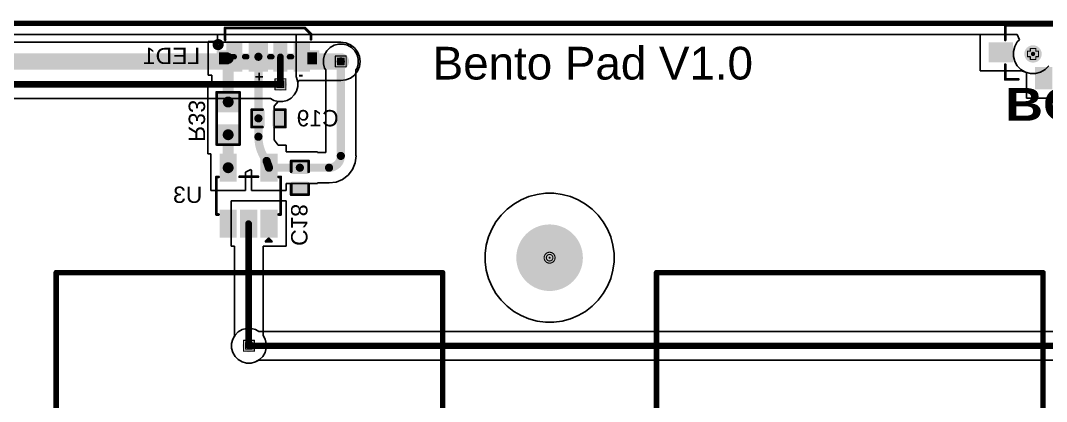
# Model space of a CAD drawing. Header units: inches. Extents: x 0 to 386, y 0 to 148.
# Drawn here: x 60.47 to 108.24, y 63.66 to 81.41 of the extents above; entities that cross this region are included whole.
import ezdxf

# ---------------------------------------------------------------- set-up
doc = ezdxf.new("R2010")
doc.units = ezdxf.units.IN
for name, color, linetype in [('Board outline', 216, 'Continuous'), ('Bottom Layer', 5, 'Continuous'), ('Bottom Overlay', 54, 'Continuous'), ('Bottom Paste', 16, 'Continuous'), ('Bottom Solder', 6, 'Continuous'), ('Drill Drawing', 1, 'Continuous'), ('Multi-Layer', 9, 'Continuous'), ('Pad Holes', 156, 'Continuous'), ('Top Layer', 1, 'Continuous'), ('Top Overlay', 2, 'Continuous'), ('Top Paste', 8, 'Continuous'), ('Top Solder', 216, 'Continuous'), ('Via Holes', 16, 'Continuous')]:
    doc.layers.add(name, color=color, linetype=linetype)
doc.styles.add('Arial', font='', dxfattribs={"height": 0.2})
doc.styles.add('Arial Black_Bold', font='', dxfattribs={"height": 0.2})
doc.styles.add('Arial_Bold', font='', dxfattribs={"height": 0.2})
doc.styles.get('Arial').set_extended_font_data('Arial')
doc.styles.get('Arial Black_Bold').set_extended_font_data('Arial Black', bold=True)
doc.styles.get('Arial_Bold').set_extended_font_data('Arial', bold=True)

# ---------------------------------------------------------------- blocks, each defined once
blk = doc.blocks.new('MK_11C04_G013_33')
at = {"layer": 'Bottom Solder'}
h = blk.add_hatch(color=6, dxfattribs=at)
edge = h.paths.add_edge_path()
edge.add_arc((-1.5, -0.602), 0.102, 0, 360)
h = blk.add_hatch(color=6, dxfattribs=at)
edge = h.paths.add_edge_path()
edge.add_arc((1.5, -0.602), 0.102, 0, 360)
at = {"layer": 'Pad Holes'}
h = blk.add_hatch(color=7, dxfattribs=at)
edge = h.paths.add_edge_path()
edge.add_arc((-1.5, -0.602), 0.405, 0, 360)
h = blk.add_hatch(color=7, dxfattribs=at)
edge = h.paths.add_edge_path()
edge.add_arc((1.5, -0.602), 0.405, 0, 360)
at = {"layer": 'Top Layer'}
for points in [[(-0.7, 0.113), (-1.3, 0.113), (-1.3, 0.943), (-0.7, 0.943)], [(-0.3, 0.943), (0.3, 0.943), (0.3, 0.113), (-0.3, 0.113)], [(0.7, 0.943), (1.3, 0.943), (1.3, 0.113), (0.7, 0.113)], [(-3.46, -0.317), (-2.54, -0.317), (-2.54, -1.037), (-3.46, -1.037)], [(2.54, -0.317), (3.46, -0.317), (3.46, -1.037), (2.54, -1.037)]]:
    blk.add_hatch(color=1, dxfattribs=at).paths.add_polyline_path(points)
at = {"layer": 'Top Paste'}
for points in [[(-0.7, 0.113), (-1.3, 0.113), (-1.3, 0.943), (-0.7, 0.943)], [(-0.3, 0.943), (0.3, 0.943), (0.3, 0.113), (-0.3, 0.113)], [(0.7, 0.943), (1.3, 0.943), (1.3, 0.113), (0.7, 0.113)], [(-3.46, -0.317), (-2.54, -0.317), (-2.54, -1.037), (-3.46, -1.037)], [(2.54, -0.317), (3.46, -0.317), (3.46, -1.037), (2.54, -1.037)]]:
    blk.add_hatch(color=8, dxfattribs=at).paths.add_polyline_path(points)
at = {"layer": 'Top Solder'}
for points in [[(-0.598, 0.011), (-1.402, 0.011), (-1.402, 1.044), (-0.598, 1.044)], [(-0.402, 1.044), (0.402, 1.044), (0.402, 0.011), (-0.402, 0.011)], [(0.598, 1.044), (1.402, 1.044), (1.402, 0.011), (0.598, 0.011)], [(-3.562, -0.216), (-2.438, -0.216), (-2.438, -1.139), (-3.562, -1.139)], [(2.438, -0.216), (3.562, -0.216), (3.562, -1.139), (2.438, -1.139)]]:
    blk.add_hatch(color=216, dxfattribs=at).paths.add_polyline_path(points)
h = blk.add_hatch(color=216, dxfattribs=at)
edge = h.paths.add_edge_path()
edge.add_arc((-1.5, -0.602), 0.102, 0, 360)
h = blk.add_hatch(color=216, dxfattribs=at)
edge = h.paths.add_edge_path()
edge.add_arc((1.5, -0.602), 0.102, 0, 360)
at = {"layer": 'Top Overlay'}
for points, const_width in [([(-1.679, 0.847), (-1.679, 0.593)], 0.254), ([(-1.552, 0.72), (-1.679, 0.847)], 0.254), ([(-2.184, 0.584), (-2.794, 0.584)], 0.127), ([(-2.794, 0.584), (-2.794, -0.102)], 0.127), ([(-1.552, 0.72), (-1.679, 0.593)], 0.254), ([(2.794, 0.584), (2.184, 0.584)], 0.127), ([(2.794, 0.584), (2.794, -0.102)], 0.127), ([(-2.794, -1.253), (-2.794, -1.939)], 0.127), ([(2.794, -1.253), (2.794, -1.939)], 0.127), ([(2.184, -1.939), (-2.794, -1.939)], 0.127), ([(2.794, -1.939), (2.184, -1.939)], 0.127)]:
    blk.add_lwpolyline(points, dxfattribs=dict(at, const_width=const_width))
for points, const_width in [([(-1.743, 0.847, 1), (-1.616, 0.847, 1)], 0.127), ([(-1.743, 0.847, 1), (-1.616, 0.847, 1)], 0.127), ([(-2.826, 0.584, 1), (-2.762, 0.584, 1)], 0.0635), ([(-2.826, 0.584, 1), (-2.762, 0.584, 1)], 0.0635), ([(-2.216, 0.584, 1), (-2.153, 0.584, 1)], 0.0635), ([(-1.743, 0.593, 1), (-1.616, 0.593, 1)], 0.127), ([(-1.743, 0.593, 1), (-1.616, 0.593, 1)], 0.127), ([(-1.616, 0.72, 1), (-1.489, 0.72, 1)], 0.127), ([(-1.616, 0.72, 1), (-1.489, 0.72, 1)], 0.127), ([(2.153, 0.584, 1), (2.216, 0.584, 1)], 0.0635), ([(2.762, 0.584, 1), (2.826, 0.584, 1)], 0.0635), ([(2.762, 0.584, 1), (2.826, 0.584, 1)], 0.0635), ([(-2.826, -0.102, 1), (-2.762, -0.102, 1)], 0.0635), ([(2.762, -0.102, 1), (2.826, -0.102, 1)], 0.0635), ([(-2.826, -1.253, 1), (-2.762, -1.253, 1)], 0.0635), ([(2.762, -1.253, 1), (2.826, -1.253, 1)], 0.0635), ([(-2.826, -1.939, 1), (-2.762, -1.939, 1)], 0.0635), ([(-2.826, -1.939, 1), (-2.762, -1.939, 1)], 0.0635), ([(2.153, -1.939, 1), (2.216, -1.939, 1)], 0.0635), ([(2.153, -1.939, 1), (2.216, -1.939, 1)], 0.0635), ([(2.762, -1.939, 1), (2.826, -1.939, 1)], 0.0635), ([(2.762, -1.939, 1), (2.826, -1.939, 1)], 0.0635)]:
    blk.add_lwpolyline(points, format="xyb", close=True, dxfattribs=dict(at, const_width=const_width))
blk = doc.blocks.new('R___0603_B_35')
at = {"layer": 'Bottom Layer'}
for points in [[(-1.143, -0.4445), (-1.143, 0.4445), (-0.381, 0.4445), (-0.381, -0.4445)], [(0.381, -0.4445), (0.381, 0.4445), (1.143, 0.4445), (1.143, -0.4445)]]:
    blk.add_hatch(color=5, dxfattribs=at).paths.add_polyline_path(points)
at = {"layer": 'Bottom Paste'}
for points in [[(-1.143, -0.4445), (-1.143, 0.4445), (-0.381, 0.4445), (-0.381, -0.4445)], [(0.381, -0.4445), (0.381, 0.4445), (1.143, 0.4445), (1.143, -0.4445)]]:
    blk.add_hatch(color=16, dxfattribs=at).paths.add_polyline_path(points)
at = {"layer": 'Bottom Solder'}
for points in [[(-1.2446, -0.5461), (-1.2446, 0.5461), (-0.2794, 0.5461), (-0.2794, -0.5461)], [(0.2794, -0.5461), (0.2794, 0.5461), (1.2446, 0.5461), (1.2446, -0.5461)]]:
    blk.add_hatch(color=6, dxfattribs=at).paths.add_polyline_path(points)
at = {"layer": 'Bottom Overlay', "const_width": 0.127}
for points in [[(-1.2192, 0.5334), (1.2192, 0.5334)], [(-1.2192, 0.5334), (-1.2192, -0.5334)], [(1.2192, 0.5334), (1.2192, -0.5334)], [(-1.2192, -0.5334), (1.2192, -0.5334)]]:
    blk.add_lwpolyline(points, dxfattribs=at)
at = {"layer": 'Bottom Overlay', "const_width": 0.0635}
for points in [[(-1.25095, 0.5334, 1), (-1.18745, 0.5334, 1)], [(-1.25095, 0.5334, 1), (-1.18745, 0.5334, 1)], [(1.18745, 0.5334, 1), (1.25095, 0.5334, 1)], [(1.18745, 0.5334, 1), (1.25095, 0.5334, 1)], [(-1.25095, -0.5334, 1), (-1.18745, -0.5334, 1)], [(-1.25095, -0.5334, 1), (-1.18745, -0.5334, 1)], [(1.18745, -0.5334, 1), (1.25095, -0.5334, 1)], [(1.18745, -0.5334, 1), (1.25095, -0.5334, 1)]]:
    blk.add_lwpolyline(points, format="xyb", close=True, dxfattribs=at)
blk = doc.blocks.new('SOT_23_5_B_38')
at = {"layer": 'Bottom Layer'}
for points in [[(-1.85, 1.25), (-0.75, 1.25), (-0.75, 0.65), (-1.85, 0.65)], [(0.75, 1.25), (1.85, 1.25), (1.85, 0.65), (0.75, 0.65)], [(-1.85, 0.3), (-0.75, 0.3), (-0.75, -0.3), (-1.85, -0.3)], [(-1.85, -0.65), (-0.75, -0.65), (-0.75, -1.25), (-1.85, -1.25)], [(0.75, -0.65), (1.85, -0.65), (1.85, -1.25), (0.75, -1.25)]]:
    blk.add_hatch(color=5, dxfattribs=at).paths.add_polyline_path(points)
at = {"layer": 'Bottom Paste'}
for points in [[(-1.85, 1.25), (-0.75, 1.25), (-0.75, 0.65), (-1.85, 0.65)], [(0.75, 1.25), (1.85, 1.25), (1.85, 0.65), (0.75, 0.65)], [(-1.85, 0.3), (-0.75, 0.3), (-0.75, -0.3), (-1.85, -0.3)], [(-1.85, -0.65), (-0.75, -0.65), (-0.75, -1.25), (-1.85, -1.25)], [(0.75, -0.65), (1.85, -0.65), (1.85, -1.25), (0.75, -1.25)]]:
    blk.add_hatch(color=16, dxfattribs=at).paths.add_polyline_path(points)
at = {"layer": 'Bottom Solder'}
for points in [[(-1.952, 1.352), (-0.648, 1.352), (-0.648, 0.548), (-1.952, 0.548)], [(0.648, 1.352), (1.952, 1.352), (1.952, 0.548), (0.648, 0.548)], [(-1.952, 0.402), (-0.648, 0.402), (-0.648, -0.402), (-1.952, -0.402)], [(-1.952, -0.548), (-0.648, -0.548), (-0.648, -1.352), (-1.952, -1.352)], [(0.648, -0.548), (1.952, -0.548), (1.952, -1.352), (0.648, -1.352)]]:
    blk.add_hatch(color=6, dxfattribs=at).paths.add_polyline_path(points)
at = {"layer": 'Bottom Overlay', "const_width": 0.127}
for points in [[(-0.879, 1.499), (0.874, 1.499)], [(-0.879, 1.499), (-0.879, 1.399)], [(0.874, 1.499), (0.874, 1.399)], [(0.88, 0.418), (0.88, -0.44)], [(-2.134, -0.813), (-2.007, -0.94)], [(-2.134, -0.813), (-2.134, -1.067)], [(-2.007, -0.94), (-2.134, -1.067)], [(-0.879, -1.399), (-0.879, -1.499)], [(0.874, -1.399), (0.874, -1.499)], [(-0.879, -1.499), (0.874, -1.499)]]:
    blk.add_lwpolyline(points, dxfattribs=at)
at = {"layer": 'Bottom Overlay', "const_width": 0.0635}
for points in [[(-0.911, 1.499, 1), (-0.847, 1.499, 1)], [(-0.911, 1.499, 1), (-0.847, 1.499, 1)], [(-0.911, 1.399, 1), (-0.847, 1.399, 1)], [(0.842, 1.499, 1), (0.905, 1.499, 1)], [(0.842, 1.499, 1), (0.905, 1.499, 1)], [(0.842, 1.399, 1), (0.905, 1.399, 1)], [(0.848, 0.418, 1), (0.912, 0.418, 1)], [(0.848, -0.44, 1), (0.912, -0.44, 1)], [(-2.165, -0.813, 1), (-2.102, -0.813, 1)], [(-2.165, -0.813, 1), (-2.102, -0.813, 1)], [(-2.038, -0.94, 1), (-1.975, -0.94, 1)], [(-2.038, -0.94, 1), (-1.975, -0.94, 1)], [(-2.165, -1.067, 1), (-2.102, -1.067, 1)], [(-2.165, -1.067, 1), (-2.102, -1.067, 1)], [(-0.911, -1.399, 1), (-0.847, -1.399, 1)], [(0.842, -1.399, 1), (0.905, -1.399, 1)], [(-0.911, -1.499, 1), (-0.847, -1.499, 1)], [(-0.911, -1.499, 1), (-0.847, -1.499, 1)], [(0.842, -1.499, 1), (0.905, -1.499, 1)], [(0.842, -1.499, 1), (0.905, -1.499, 1)]]:
    blk.add_lwpolyline(points, format="xyb", close=True, dxfattribs=at)
blk = doc.blocks.new('SK6812SIDE_A_B_76')
at = {"layer": 'Bottom Layer'}
for points in [[(-1.85, 0.638), (-1.3, 0.638), (-1.3, -0.562), (-1.85, -0.562)], [(-0.8, 0.638), (-0.1, 0.638), (-0.1, -0.562), (-0.8, -0.562)], [(0.35, 0.638), (0.8, 0.638), (0.8, -0.562), (0.35, -0.562)], [(1.85, -0.562), (1.3, -0.562), (1.3, 0.638), (1.85, 0.638)], [(-2.285, 0.237), (-1.835, 0.237), (-1.835, -0.313), (-2.285, -0.313)], [(2.285, -0.313), (1.835, -0.313), (1.835, 0.237), (2.285, 0.237)]]:
    blk.add_hatch(color=5, dxfattribs=at).paths.add_polyline_path(points)
at = {"layer": 'Bottom Paste'}
for points in [[(-1.85, 0.638), (-1.3, 0.638), (-1.3, -0.562), (-1.85, -0.562)], [(-0.8, 0.638), (-0.1, 0.638), (-0.1, -0.562), (-0.8, -0.562)], [(0.35, 0.638), (0.8, 0.638), (0.8, -0.562), (0.35, -0.562)], [(1.85, -0.562), (1.3, -0.562), (1.3, 0.638), (1.85, 0.638)], [(-2.285, 0.237), (-1.835, 0.237), (-1.835, -0.313), (-2.285, -0.313)], [(2.285, -0.313), (1.835, -0.313), (1.835, 0.237), (2.285, 0.237)]]:
    blk.add_hatch(color=16, dxfattribs=at).paths.add_polyline_path(points)
at = {"layer": 'Bottom Solder'}
for points in [[(-1.952, 0.739), (-1.198, 0.739), (-1.198, -0.664), (-1.952, -0.664)], [(-0.902, 0.739), (0.002, 0.739), (0.002, -0.664), (-0.902, -0.664)], [(0.248, 0.739), (0.902, 0.739), (0.902, -0.664), (0.248, -0.664)], [(1.952, -0.664), (1.198, -0.664), (1.198, 0.739), (1.952, 0.739)], [(-2.387, 0.339), (-1.733, 0.339), (-1.733, -0.414), (-2.387, -0.414)], [(2.387, -0.414), (1.733, -0.414), (1.733, 0.339), (2.387, 0.339)]]:
    blk.add_hatch(color=6, dxfattribs=at).paths.add_polyline_path(points)
at = {"layer": 'Bottom Overlay'}
for points, const_width in [([(-2.006, 1.383), (-2, 0.825)], 0.127), ([(-2.006, 1.383), (1.704, 1.383)], 0.127), ([(1.704, 1.383), (2, 1.088)], 0.127), ([(2, 0.85), (2, 1.092)], 0.127), ([(-1.092, 0.038), (-0.994, 0.038)], 0.254), ([(0.078, 0.038), (0.176, 0.038)], 0.254), ([(0.992, 0.038), (1.09, 0.038)], 0.254)]:
    blk.add_lwpolyline(points, dxfattribs=dict(at, const_width=const_width))
for points, const_width in [([(-2.038, 1.383, 1), (-1.975, 1.383, 1)], 0.0635), ([(-2.038, 1.383, 1), (-1.975, 1.383, 1)], 0.0635), ([(1.673, 1.383, 1), (1.736, 1.383, 1)], 0.0635), ([(1.673, 1.383, 1), (1.736, 1.383, 1)], 0.0635), ([(1.968, 1.092, 1), (2.032, 1.092, 1)], 0.0635), ([(1.968, 1.088, 1), (2.032, 1.088, 1)], 0.0635), ([(-2.193, 0.604, 1), (-2.46, 0.604, 1)], 0.254), ([(-2.524, 0.604, 1), (-2.397, 0.604, 1)], 0.127), ([(-2.256, 0.604, 1), (-2.129, 0.604, 1)], 0.127), ([(-2.032, 0.825, 1), (-1.968, 0.825, 1)], 0.0635), ([(1.968, 0.85, 1), (2.032, 0.85, 1)], 0.0635), ([(-1.156, 0.038, 1), (-1.029, 0.038, 1)], 0.127), ([(-1.057, 0.038, 1), (-0.93, 0.038, 1)], 0.127), ([(0.014, 0.038, 1), (0.141, 0.038, 1)], 0.127), ([(0.113, 0.038, 1), (0.24, 0.038, 1)], 0.127), ([(0.929, 0.038, 1), (1.056, 0.038, 1)], 0.127), ([(1.027, 0.038, 1), (1.154, 0.038, 1)], 0.127)]:
    blk.add_lwpolyline(points, format="xyb", close=True, dxfattribs=dict(at, const_width=const_width))
at = {"layer": 'Bottom Overlay', "style": 'Arial_Bold', "text_generation_flag": 2}
for s, p in [('+', (-0.624, -0.652)), ('-', (1.408, -0.652))]:
    blk.add_text(s, height=0.5, rotation=180, dxfattribs=at).set_placement(p)
blk = doc.blocks.new('____0402_B_107')
at = {"layer": 'Bottom Layer'}
for points in [[(-0.241, 0.318), (-0.241, -0.318), (-0.699, -0.318), (-0.699, 0.318)], [(0.699, 0.318), (0.699, -0.318), (0.241, -0.318), (0.241, 0.318)]]:
    blk.add_hatch(color=5, dxfattribs=at).paths.add_polyline_path(points)
at = {"layer": 'Bottom Paste'}
for points in [[(-0.241, 0.318), (-0.241, -0.318), (-0.699, -0.318), (-0.699, 0.318)], [(0.699, 0.318), (0.699, -0.318), (0.241, -0.318), (0.241, 0.318)]]:
    blk.add_hatch(color=16, dxfattribs=at).paths.add_polyline_path(points)
at = {"layer": 'Bottom Solder'}
for points in [[(-0.181, 0.377), (-0.181, -0.377), (-0.758, -0.377), (-0.758, 0.377)], [(0.758, 0.377), (0.758, -0.377), (0.181, -0.377), (0.181, 0.377)]]:
    blk.add_hatch(color=6, dxfattribs=at).paths.add_polyline_path(points)
at = {"layer": 'Bottom Overlay', "const_width": 0.127}
for points in [[(-0.279, 0.406), (-0.787, 0.406)], [(-0.787, 0.406), (-0.787, -0.406)], [(0.787, 0.406), (0.279, 0.406)], [(0.787, 0.406), (0.787, -0.406)], [(-0.279, -0.406), (-0.787, -0.406)], [(0.787, -0.406), (0.279, -0.406)]]:
    blk.add_lwpolyline(points, dxfattribs=at)
at = {"layer": 'Bottom Overlay', "const_width": 0.0635}
for points in [[(-0.819, 0.406, 1), (-0.756, 0.406, 1)], [(-0.819, 0.406, 1), (-0.756, 0.406, 1)], [(-0.311, 0.406, 1), (-0.248, 0.406, 1)], [(0.248, 0.406, 1), (0.311, 0.406, 1)], [(0.756, 0.406, 1), (0.819, 0.406, 1)], [(0.756, 0.406, 1), (0.819, 0.406, 1)], [(-0.819, -0.406, 1), (-0.756, -0.406, 1)], [(-0.819, -0.406, 1), (-0.756, -0.406, 1)], [(-0.311, -0.406, 1), (-0.248, -0.406, 1)], [(0.248, -0.406, 1), (0.311, -0.406, 1)], [(0.756, -0.406, 1), (0.819, -0.406, 1)], [(0.756, -0.406, 1), (0.819, -0.406, 1)]]:
    blk.add_lwpolyline(points, format="xyb", close=True, dxfattribs=at)
blk = doc.blocks.new('____0402_B_108')
at = {"layer": 'Bottom Layer'}
for points in [[(-0.241, 0.318), (-0.241, -0.318), (-0.699, -0.318), (-0.699, 0.318)], [(0.699, 0.318), (0.699, -0.318), (0.241, -0.318), (0.241, 0.318)]]:
    blk.add_hatch(color=5, dxfattribs=at).paths.add_polyline_path(points)
at = {"layer": 'Bottom Paste'}
for points in [[(-0.241, 0.318), (-0.241, -0.318), (-0.699, -0.318), (-0.699, 0.318)], [(0.699, 0.318), (0.699, -0.318), (0.241, -0.318), (0.241, 0.318)]]:
    blk.add_hatch(color=16, dxfattribs=at).paths.add_polyline_path(points)
at = {"layer": 'Bottom Solder'}
for points in [[(-0.181, 0.377), (-0.181, -0.377), (-0.758, -0.377), (-0.758, 0.377)], [(0.758, 0.377), (0.758, -0.377), (0.181, -0.377), (0.181, 0.377)]]:
    blk.add_hatch(color=6, dxfattribs=at).paths.add_polyline_path(points)
at = {"layer": 'Bottom Overlay', "const_width": 0.127}
for points in [[(-0.787, 0.406), (-0.279, 0.406)], [(-0.787, 0.406), (-0.787, -0.406)], [(0.279, 0.406), (0.787, 0.406)], [(0.787, 0.406), (0.787, -0.406)], [(-0.787, -0.406), (-0.279, -0.406)], [(0.787, -0.406), (0.279, -0.406)]]:
    blk.add_lwpolyline(points, dxfattribs=at)
at = {"layer": 'Bottom Overlay', "const_width": 0.0635}
for points in [[(-0.819, 0.406, 1), (-0.756, 0.406, 1)], [(-0.819, 0.406, 1), (-0.756, 0.406, 1)], [(-0.311, 0.406, 1), (-0.248, 0.406, 1)], [(0.248, 0.406, 1), (0.311, 0.406, 1)], [(0.756, 0.406, 1), (0.819, 0.406, 1)], [(0.756, 0.406, 1), (0.819, 0.406, 1)], [(-0.819, -0.406, 1), (-0.756, -0.406, 1)], [(-0.819, -0.406, 1), (-0.756, -0.406, 1)], [(-0.311, -0.406, 1), (-0.248, -0.406, 1)], [(0.248, -0.406, 1), (0.311, -0.406, 1)], [(0.756, -0.406, 1), (0.819, -0.406, 1)], [(0.756, -0.406, 1), (0.819, -0.406, 1)]]:
    blk.add_lwpolyline(points, format="xyb", close=True, dxfattribs=at)

msp = doc.modelspace()

# ---------------------------------------------------------------- hatches: boundary and pattern name
at = {"layer": 'Bottom Layer'}
h = msp.add_hatch(color=5, dxfattribs=at)
edge = h.paths.add_edge_path()
edge.add_arc((75.387, 79.502), 0.3, 0, 360)
h = msp.add_hatch(color=5, dxfattribs=at)
edge = h.paths.add_edge_path()
edge.add_arc((72.575, 78.435), 0.3, 0, 360)
h = msp.add_hatch(color=5, dxfattribs=at)
edge = h.paths.add_edge_path()
edge.add_arc((71.107, 66.256), 0.3, 0, 360)
at = {"layer": 'Bottom Solder'}
h = msp.add_hatch(color=6, dxfattribs=at)
edge = h.paths.add_edge_path()
edge.add_arc((85.108, 70.358), 0.0508, 0, 360)
at = {"layer": 'Pad Holes'}
h = msp.add_hatch(color=7, dxfattribs=at)
edge = h.paths.add_edge_path()
edge.add_arc((85.108, 70.358), 1.55, 0, 360)
at = {"layer": 'Top Layer'}
h = msp.add_hatch(color=1, dxfattribs=at)
edge = h.paths.add_edge_path()
edge.add_arc((75.387, 79.502), 0.3, 0, 360)
h = msp.add_hatch(color=1, dxfattribs=at)
edge = h.paths.add_edge_path()
edge.add_arc((72.575, 78.435), 0.3, 0, 360)
h = msp.add_hatch(color=1, dxfattribs=at)
edge = h.paths.add_edge_path()
edge.add_arc((71.107, 66.256), 0.3, 0, 360)
at = {"layer": 'Top Solder'}
h = msp.add_hatch(color=216, dxfattribs=at)
edge = h.paths.add_edge_path()
edge.add_arc((85.108, 70.358), 0.0508, 0, 360)
at = {"layer": 'Via Holes'}
h = msp.add_hatch(color=7, dxfattribs=at)
edge = h.paths.add_edge_path()
edge.add_arc((75.387, 79.502), 0.15, 0, 360)
h = msp.add_hatch(color=7, dxfattribs=at)
edge = h.paths.add_edge_path()
edge.add_arc((72.575, 78.435), 0.15, 0, 360)
h = msp.add_hatch(color=7, dxfattribs=at)
edge = h.paths.add_edge_path()
edge.add_arc((71.107, 66.256), 0.15, 0, 360)

# ---------------------------------------------------------------- linework, layer by layer
at = {"layer": 'Board outline', "const_width": 0.254}
msp.add_lwpolyline([(2.997, 81.28), (251.003, 81.28)], dxfattribs=at)
at = {"layer": 'Bottom Layer'}
for p, q in [((5.064, 80.762), (69.642, 80.762)), ((69.642, 80.762), (69.642, 80.426)), ((73.308, 78.782), (73.308, 80.762)), ((73.308, 80.762), (106.88, 80.762)), ((106.88, 80.762), (106.983, 80.508)), ((69.642, 80.426), (69.207, 80.426)), ((69.207, 80.426), (69.207, 78.86)), ((75.281, 80.31), (75.075, 80.255)), ((75.494, 80.31), (75.281, 80.31)), ((75.699, 80.255), (75.494, 80.31)), ((106.886, 80.411), (106.766, 80.203)), ((106.983, 80.508), (106.886, 80.411)), ((74.634, 79.814), (74.579, 79.608)), ((74.741, 79.998), (74.634, 79.814)), ((74.891, 80.149), (74.741, 79.998)), ((75.075, 80.255), (74.891, 80.149)), ((75.883, 80.149), (75.699, 80.255)), ((76.034, 79.998), (75.883, 80.149)), ((76.14, 79.814), (76.034, 79.998)), ((76.195, 79.608), (76.14, 79.814)), ((106.766, 80.203), (106.704, 79.971)), ((106.704, 79.971), (106.704, 79.73)), ((74.579, 79.608), (74.579, 79.396)), ((74.579, 79.396), (74.634, 79.19)), ((76.14, 79.19), (76.195, 79.396)), ((76.195, 79.396), (76.195, 79.608)), ((106.704, 79.73), (106.766, 79.498)), ((106.766, 79.498), (106.886, 79.29)), ((69.207, 78.86), (69.373, 78.86)), ((69.373, 78.86), (69.373, 78.499)), ((74.634, 79.19), (74.683, 79.106)), ((74.683, 79.106), (74.683, 75.254)), ((76.092, 79.106), (76.14, 79.19)), ((76.092, 75.099), (76.092, 79.106)), ((106.886, 79.29), (107.056, 79.12)), ((107.056, 79.12), (107.265, 79)), ((107.265, 79), (107.497, 78.937)), ((107.497, 78.937), (107.737, 78.937)), ((107.737, 78.937), (107.969, 79)), ((107.969, 79), (108.178, 79.12)), ((108.178, 79.12), (108.348, 79.29)), ((69.373, 78.499), (69.189, 78.499)), ((69.189, 78.499), (69.189, 76.721)), ((73.328, 78.747), (73.308, 78.782)), ((73.383, 78.542), (73.328, 78.747)), ((73.383, 78.329), (73.383, 78.542)), ((73.071, 77.789), (73.222, 77.939)), ((73.222, 77.939), (73.328, 78.123)), ((73.328, 78.123), (73.383, 78.329)), ((72.287, 77.413), (72.469, 77.627)), ((72.287, 76.023), (72.287, 77.413)), ((72.469, 77.627), (72.521, 77.627)), ((72.521, 77.627), (72.681, 77.627)), ((72.681, 77.627), (72.887, 77.682)), ((72.887, 77.682), (73.071, 77.789)), ((69.189, 76.721), (69.189, 75.197)), ((72.282, 75.843), (72.287, 76.023)), ((72.287, 76.023), (72.287, 76.023)), ((72.466, 75.607), (72.282, 75.843)), ((72.849, 75.607), (72.466, 75.607)), ((72.849, 75.286), (72.849, 75.607)), ((69.189, 75.197), (69.333, 75.197)), ((69.333, 75.197), (69.333, 73.491)), ((74.305, 75.286), (72.849, 75.286)), ((74.305, 75.254), (74.305, 75.286)), ((74.683, 75.254), (74.305, 75.254)), ((76.054, 74.773), (76.096, 75.099)), ((76.096, 75.099), (76.092, 75.099)), ((75.928, 74.469), (76.054, 74.773)), ((70.949, 74.34), (71.203, 74.464)), ((70.949, 73.491), (70.949, 74.34)), ((71.203, 74.464), (71.233, 74.44)), ((71.233, 74.44), (71.233, 73.491)), ((75.467, 74.008), (75.728, 74.209)), ((75.728, 74.209), (75.928, 74.469)), ((72.849, 73.491), (72.849, 73.812)), ((72.849, 73.812), (74.305, 73.812)), ((74.305, 73.812), (74.305, 73.844)), ((74.305, 73.844), (74.837, 73.844)), ((74.837, 73.84), (75.163, 73.883)), ((74.837, 73.844), (74.837, 73.84)), ((75.163, 73.883), (75.467, 74.008)), ((69.333, 73.491), (70.949, 73.491)), ((71.233, 73.491), (72.849, 73.491)), ((84.142, 73.205), (83.778, 73.054)), ((84.522, 73.307), (84.142, 73.205)), ((84.911, 73.358), (84.522, 73.307)), ((85.305, 73.358), (84.911, 73.358)), ((85.695, 73.307), (85.305, 73.358)), ((86.074, 73.205), (85.695, 73.307)), ((86.438, 73.054), (86.074, 73.205)), ((72.849, 73.007), (70.283, 73.007)), ((70.283, 73.007), (70.283, 70.891)), ((72.849, 70.891), (72.849, 73.007)), ((83.126, 72.618), (82.848, 72.34)), ((83.438, 72.858), (83.126, 72.618)), ((83.778, 73.054), (83.438, 72.858)), ((86.778, 72.858), (86.438, 73.054)), ((87.09, 72.618), (86.778, 72.858)), ((87.368, 72.34), (87.09, 72.618)), ((82.848, 72.34), (82.608, 72.028)), ((87.608, 72.028), (87.368, 72.34)), ((82.412, 71.688), (82.261, 71.324)), ((82.608, 72.028), (82.412, 71.688)), ((87.804, 71.688), (87.608, 72.028)), ((87.955, 71.324), (87.804, 71.688)), ((82.261, 71.324), (82.159, 70.945)), ((88.057, 70.945), (87.955, 71.324)), ((70.283, 70.891), (70.433, 70.891)), ((70.433, 70.891), (70.433, 66.704)), ((71.765, 66.732), (71.765, 70.891)), ((71.765, 70.891), (72.849, 70.891)), ((82.159, 70.945), (82.108, 70.555)), ((88.108, 70.555), (88.057, 70.945)), ((82.108, 70.555), (82.108, 70.161)), ((88.108, 70.161), (88.108, 70.555)), ((82.108, 70.161), (82.159, 69.771)), ((82.159, 69.771), (82.261, 69.392)), ((87.955, 69.392), (88.057, 69.771)), ((88.057, 69.771), (88.108, 70.161)), ((82.261, 69.392), (82.412, 69.028)), ((87.804, 69.028), (87.955, 69.392)), ((82.412, 69.028), (82.608, 68.688)), ((87.608, 68.688), (87.804, 69.028)), ((82.608, 68.688), (82.848, 68.376)), ((82.848, 68.376), (83.126, 68.098)), ((87.09, 68.098), (87.368, 68.376)), ((87.368, 68.376), (87.608, 68.688)), ((83.126, 68.098), (83.438, 67.858)), ((83.438, 67.858), (83.778, 67.662)), ((86.438, 67.662), (86.778, 67.858)), ((86.778, 67.858), (87.09, 68.098)), ((83.778, 67.662), (84.142, 67.511)), ((84.142, 67.511), (84.522, 67.409)), ((84.522, 67.409), (84.911, 67.358)), ((84.911, 67.358), (85.305, 67.358)), ((85.305, 67.358), (85.695, 67.409)), ((85.695, 67.409), (86.074, 67.511)), ((86.074, 67.511), (86.438, 67.662)), ((70.354, 66.568), (70.299, 66.362)), ((70.433, 66.704), (70.354, 66.568)), ((71.86, 66.568), (71.765, 66.732)), ((71.915, 66.362), (71.86, 66.568)), ((70.299, 66.362), (70.299, 66.15)), ((70.299, 66.15), (70.354, 65.944)), ((70.354, 65.944), (70.461, 65.76)), ((71.754, 65.76), (71.86, 65.944)), ((71.86, 65.944), (71.915, 66.15)), ((71.915, 66.15), (71.915, 66.362)), ((70.461, 65.76), (70.611, 65.609)), ((70.611, 65.609), (70.795, 65.503)), ((70.795, 65.503), (71.001, 65.448)), ((71.001, 65.448), (71.214, 65.448)), ((71.214, 65.448), (71.419, 65.503)), ((71.419, 65.503), (71.603, 65.609)), ((71.603, 65.609), (71.754, 65.76))]:
    msp.add_line(p, q, dxfattribs=at)
for points, const_width in [([(70.142, 77.611), (70.142, 79.641)], 0.508), ([(70.219, 79.718), (70.425, 79.718)], 0.254), ([(71.55, 76.848), (71.55, 79.718)], 0.381), ([(72.575, 78.435), (72.575, 79.718)], 0.305), ([(75.387, 75.099), (75.387, 79.502)], 0.381), ([(71.55, 75.995), (71.55, 76.848)], 0.381), ([(70.141, 74.549), (70.141, 76.086)], 0.508), ([(71.55, 75.993), (71.55, 75.995)], 0.381), ([(71.932, 74.865), (72.041, 74.549)], 0.381), ([(72.041, 74.549), (73.48, 74.549)], 0.381), ([(73.48, 74.549), (74.837, 74.549)], 0.381), ([(71.091, 71.949), (71.099, 71.941)], 0.305), ([(71.099, 66.264), (71.099, 71.941)], 0.305), ([(71.099, 66.264), (71.107, 66.256)], 0.305)]:
    msp.add_lwpolyline(points, dxfattribs=dict(at, const_width=const_width))
for points, const_width in [([(70.015, 79.641, 1), (70.269, 79.641, 1)], 0.254), ([(70.156, 79.718, 1), (70.283, 79.718, 1)], 0.127), ([(70.156, 79.718, 1), (70.283, 79.718, 1)], 0.127), ([(70.361, 79.718, 1), (70.488, 79.718, 1)], 0.127), ([(71.455, 79.718, 1), (71.645, 79.718, 1)], 0.191), ([(72.499, 79.718, 1), (72.651, 79.718, 1)], 0.152), ([(70.078, 79.641, 1), (70.205, 79.641, 1)], 0.127), ([(75.292, 79.502, 1), (75.482, 79.502, 1)], 0.191), ([(72.499, 78.435, 1), (72.651, 78.435, 1)], 0.152), ([(70.015, 77.611, 1), (70.269, 77.611, 1)], 0.254), ([(71.455, 76.848, 1), (71.645, 76.848, 1)], 0.191), ([(71.455, 76.848, 1), (71.645, 76.848, 1)], 0.191), ([(70.014, 76.086, 1), (70.268, 76.086, 1)], 0.254), ([(71.455, 75.995, 1), (71.645, 75.995, 1)], 0.191), ([(71.455, 75.995, 1), (71.645, 75.995, 1)], 0.191), ([(71.455, 75.993, 1), (71.645, 75.993, 1)], 0.191), ([(71.455, 75.993, 1), (71.645, 75.993, 1)], 0.191), ([(71.836, 74.865, 1), (72.027, 74.865, 1)], 0.191), ([(71.836, 74.865, 1), (72.027, 74.865, 1)], 0.191), ([(75.292, 75.099, 1), (75.482, 75.099, 1)], 0.191), ([(75.292, 75.099, 1), (75.482, 75.099, 1)], 0.191), ([(70.014, 74.549, 1), (70.268, 74.549, 1)], 0.254), ([(71.946, 74.549, 1), (72.136, 74.549, 1)], 0.191), ([(71.946, 74.549, 1), (72.136, 74.549, 1)], 0.191), ([(73.384, 74.549, 1), (73.575, 74.549, 1)], 0.191), ([(73.384, 74.549, 1), (73.575, 74.549, 1)], 0.191), ([(74.742, 74.549, 1), (74.932, 74.549, 1)], 0.191), ([(74.742, 74.549, 1), (74.932, 74.549, 1)], 0.191), ([(71.015, 71.949, 1), (71.167, 71.949, 1)], 0.152), ([(71.023, 71.941, 1), (71.175, 71.941, 1)], 0.152), ([(71.023, 71.941, 1), (71.175, 71.941, 1)], 0.152), ([(71.023, 66.264, 1), (71.175, 66.264, 1)], 0.152), ([(71.023, 66.264, 1), (71.175, 66.264, 1)], 0.152), ([(71.031, 66.256, 1), (71.183, 66.256, 1)], 0.152)]:
    msp.add_lwpolyline(points, format="xyb", close=True, dxfattribs=dict(at, const_width=const_width))
for points, const_width in [([(70.142, 79.641, -0.414214), (70.219, 79.718)], 0.254), ([(71.932, 74.865, -0.164501), (71.55, 75.993)], 0.381), ([(75.387, 75.099, -0.414214), (74.837, 74.549)], 0.381)]:
    msp.add_lwpolyline(points, format="xyb", dxfattribs=dict(at, const_width=const_width))
at = {"layer": 'Drill Drawing', "const_width": 0.0508}
for points in [[(75.133, 79.756), (75.641, 79.756)], [(75.133, 79.248), (75.133, 79.756)], [(75.641, 79.248), (75.641, 79.756)], [(107.363, 79.723), (107.363, 79.977)], [(107.363, 79.977), (107.49, 79.977)], [(107.49, 79.977), (107.49, 80.104)], [(107.49, 80.104), (107.744, 80.104)], [(107.744, 79.977), (107.744, 80.104)], [(107.744, 79.977), (107.871, 79.977)], [(107.871, 79.723), (107.871, 79.977)], [(75.235, 79.654), (75.54, 79.654)], [(75.235, 79.35), (75.235, 79.654)], [(75.235, 79.35), (75.54, 79.35)], [(75.54, 79.35), (75.54, 79.654)], [(107.363, 79.723), (107.49, 79.723)], [(107.49, 79.596), (107.49, 79.723)], [(107.49, 79.596), (107.744, 79.596)], [(107.744, 79.723), (107.871, 79.723)], [(107.744, 79.596), (107.744, 79.723)], [(75.133, 79.248), (75.641, 79.248)], [(72.321, 78.689), (72.829, 78.689)], [(72.321, 78.181), (72.321, 78.689)], [(72.423, 78.588), (72.727, 78.588)], [(72.423, 78.283), (72.423, 78.588)], [(72.727, 78.283), (72.727, 78.588)], [(72.829, 78.181), (72.829, 78.689)], [(72.321, 78.181), (72.829, 78.181)], [(72.423, 78.283), (72.727, 78.283)], [(70.853, 66.51), (71.361, 66.51)], [(70.853, 66.002), (70.853, 66.51)], [(70.955, 66.408), (71.26, 66.408)], [(70.955, 66.103), (70.955, 66.408)], [(71.26, 66.103), (71.26, 66.408)], [(71.361, 66.002), (71.361, 66.51)], [(70.853, 66.002), (71.361, 66.002)], [(70.955, 66.103), (71.26, 66.103)]]:
    msp.add_lwpolyline(points, dxfattribs=at)
at = {"layer": 'Drill Drawing'}
for points, const_width in [([(75.12, 79.756, 1), (75.146, 79.756, 1)], 0.0254), ([(75.12, 79.756, 1), (75.146, 79.756, 1)], 0.0254), ([(75.629, 79.756, 1), (75.654, 79.756, 1)], 0.0254), ([(75.629, 79.756, 1), (75.654, 79.756, 1)], 0.0254), ([(107.35, 79.977, 1), (107.376, 79.977, 1)], 0.0254), ([(107.35, 79.977, 1), (107.376, 79.977, 1)], 0.0254), ([(107.477, 80.104, 1), (107.503, 80.104, 1)], 0.0254), ([(107.477, 80.104, 1), (107.503, 80.104, 1)], 0.0254), ([(107.477, 79.977, 1), (107.503, 79.977, 1)], 0.0254), ([(107.477, 79.977, 1), (107.503, 79.977, 1)], 0.0254), ([(107.731, 80.104, 1), (107.757, 80.104, 1)], 0.0254), ([(107.731, 80.104, 1), (107.757, 80.104, 1)], 0.0254), ([(107.731, 79.977, 1), (107.757, 79.977, 1)], 0.0254), ([(107.731, 79.977, 1), (107.757, 79.977, 1)], 0.0254), ([(107.858, 79.977, 1), (107.884, 79.977, 1)], 0.0254), ([(107.858, 79.977, 1), (107.884, 79.977, 1)], 0.0254), ([(75.222, 79.654, 1), (75.247, 79.654, 1)], 0.0254), ([(75.222, 79.654, 1), (75.247, 79.654, 1)], 0.0254), ([(75.222, 79.35, 1), (75.247, 79.35, 1)], 0.0254), ([(75.222, 79.35, 1), (75.247, 79.35, 1)], 0.0254), ([(75.527, 79.654, 1), (75.552, 79.654, 1)], 0.0254), ([(75.527, 79.654, 1), (75.552, 79.654, 1)], 0.0254), ([(75.527, 79.35, 1), (75.552, 79.35, 1)], 0.0254), ([(75.527, 79.35, 1), (75.552, 79.35, 1)], 0.0254), ([(107.35, 79.723, 1), (107.376, 79.723, 1)], 0.0254), ([(107.35, 79.723, 1), (107.376, 79.723, 1)], 0.0254), ([(107.477, 79.723, 1), (107.503, 79.723, 1)], 0.0254), ([(107.477, 79.723, 1), (107.503, 79.723, 1)], 0.0254), ([(107.477, 79.596, 1), (107.503, 79.596, 1)], 0.0254), ([(107.477, 79.596, 1), (107.503, 79.596, 1)], 0.0254), ([(107.731, 79.723, 1), (107.757, 79.723, 1)], 0.0254), ([(107.731, 79.723, 1), (107.757, 79.723, 1)], 0.0254), ([(107.731, 79.596, 1), (107.757, 79.596, 1)], 0.0254), ([(107.731, 79.596, 1), (107.757, 79.596, 1)], 0.0254), ([(107.858, 79.723, 1), (107.884, 79.723, 1)], 0.0254), ([(107.858, 79.723, 1), (107.884, 79.723, 1)], 0.0254), ([(75.12, 79.248, 1), (75.146, 79.248, 1)], 0.0254), ([(75.12, 79.248, 1), (75.146, 79.248, 1)], 0.0254), ([(75.629, 79.248, 1), (75.654, 79.248, 1)], 0.0254), ([(75.629, 79.248, 1), (75.654, 79.248, 1)], 0.0254), ([(72.308, 78.689, 1), (72.334, 78.689, 1)], 0.0254), ([(72.308, 78.689, 1), (72.334, 78.689, 1)], 0.0254), ([(72.41, 78.588, 1), (72.435, 78.588, 1)], 0.0254), ([(72.41, 78.588, 1), (72.435, 78.588, 1)], 0.0254), ([(72.715, 78.588, 1), (72.74, 78.588, 1)], 0.0254), ([(72.715, 78.588, 1), (72.74, 78.588, 1)], 0.0254), ([(72.816, 78.689, 1), (72.842, 78.689, 1)], 0.0254), ([(72.816, 78.689, 1), (72.842, 78.689, 1)], 0.0254), ([(72.308, 78.181, 1), (72.334, 78.181, 1)], 0.0254), ([(72.308, 78.181, 1), (72.334, 78.181, 1)], 0.0254), ([(72.41, 78.283, 1), (72.435, 78.283, 1)], 0.0254), ([(72.41, 78.283, 1), (72.435, 78.283, 1)], 0.0254), ([(72.715, 78.283, 1), (72.74, 78.283, 1)], 0.0254), ([(72.715, 78.283, 1), (72.74, 78.283, 1)], 0.0254), ([(72.816, 78.181, 1), (72.842, 78.181, 1)], 0.0254), ([(72.816, 78.181, 1), (72.842, 78.181, 1)], 0.0254), ([(85.362, 70.358, 1), (84.854, 70.358, 1)], 0.0508), ([(84.841, 70.358, 1), (84.867, 70.358, 1)], 0.0254), ([(85.26, 70.358, 1), (84.956, 70.358, 1)], 0.0508), ([(84.943, 70.358, 1), (84.968, 70.358, 1)], 0.0254), ([(85.248, 70.358, 1), (85.273, 70.358, 1)], 0.0254), ([(85.349, 70.358, 1), (85.375, 70.358, 1)], 0.0254), ([(70.841, 66.51, 1), (70.866, 66.51, 1)], 0.0254), ([(70.841, 66.51, 1), (70.866, 66.51, 1)], 0.0254), ([(70.942, 66.408, 1), (70.968, 66.408, 1)], 0.0254), ([(70.942, 66.408, 1), (70.968, 66.408, 1)], 0.0254), ([(71.247, 66.408, 1), (71.272, 66.408, 1)], 0.0254), ([(71.247, 66.408, 1), (71.272, 66.408, 1)], 0.0254), ([(71.349, 66.51, 1), (71.374, 66.51, 1)], 0.0254), ([(71.349, 66.51, 1), (71.374, 66.51, 1)], 0.0254), ([(70.841, 66.002, 1), (70.866, 66.002, 1)], 0.0254), ([(70.841, 66.002, 1), (70.866, 66.002, 1)], 0.0254), ([(70.942, 66.103, 1), (70.968, 66.103, 1)], 0.0254), ([(70.942, 66.103, 1), (70.968, 66.103, 1)], 0.0254), ([(71.247, 66.103, 1), (71.272, 66.103, 1)], 0.0254), ([(71.247, 66.103, 1), (71.272, 66.103, 1)], 0.0254), ([(71.349, 66.002, 1), (71.374, 66.002, 1)], 0.0254), ([(71.349, 66.002, 1), (71.374, 66.002, 1)], 0.0254)]:
    msp.add_lwpolyline(points, format="xyb", close=True, dxfattribs=dict(at, const_width=const_width))
at = {"layer": 'Multi-Layer'}
for p, q in [((84.142, 73.205), (83.778, 73.054)), ((84.522, 73.307), (84.142, 73.205)), ((84.911, 73.358), (84.522, 73.307)), ((85.108, 73.358), (84.911, 73.358)), ((85.305, 73.358), (85.108, 73.358)), ((85.695, 73.307), (85.305, 73.358)), ((86.074, 73.205), (85.695, 73.307)), ((86.438, 73.054), (86.074, 73.205)), ((83.126, 72.618), (82.848, 72.34)), ((83.438, 72.858), (83.126, 72.618)), ((83.778, 73.054), (83.438, 72.858)), ((86.778, 72.858), (86.438, 73.054)), ((87.09, 72.618), (86.778, 72.858)), ((87.368, 72.34), (87.09, 72.618)), ((82.848, 72.34), (82.608, 72.028)), ((87.608, 72.028), (87.368, 72.34)), ((82.412, 71.688), (82.261, 71.324)), ((82.608, 72.028), (82.412, 71.688)), ((87.804, 71.688), (87.608, 72.028)), ((87.955, 71.324), (87.804, 71.688)), ((82.261, 71.324), (82.159, 70.945)), ((88.057, 70.945), (87.955, 71.324)), ((82.159, 70.945), (82.108, 70.555)), ((88.108, 70.555), (88.057, 70.945)), ((82.108, 70.555), (82.108, 70.358)), ((82.108, 70.358), (82.108, 70.161)), ((88.108, 70.358), (88.108, 70.555)), ((88.108, 70.358), (88.108, 70.358)), ((88.108, 70.161), (88.108, 70.358)), ((82.108, 70.161), (82.159, 69.771)), ((82.159, 69.771), (82.261, 69.392)), ((87.955, 69.392), (88.057, 69.771)), ((88.057, 69.771), (88.108, 70.161)), ((82.261, 69.392), (82.412, 69.028)), ((87.804, 69.028), (87.955, 69.392)), ((82.412, 69.028), (82.608, 68.688)), ((87.608, 68.688), (87.804, 69.028)), ((82.608, 68.688), (82.848, 68.376)), ((82.848, 68.376), (83.126, 68.098)), ((87.09, 68.098), (87.368, 68.376)), ((87.368, 68.376), (87.608, 68.688)), ((83.126, 68.098), (83.438, 67.858)), ((83.438, 67.858), (83.778, 67.662)), ((86.438, 67.662), (86.778, 67.858)), ((86.778, 67.858), (87.09, 68.098)), ((83.778, 67.662), (84.142, 67.511)), ((84.142, 67.511), (84.522, 67.409)), ((84.522, 67.409), (84.911, 67.358)), ((84.911, 67.358), (85.108, 67.358)), ((85.108, 67.358), (85.305, 67.358)), ((85.305, 67.358), (85.695, 67.409)), ((85.695, 67.409), (86.074, 67.511)), ((86.074, 67.511), (86.438, 67.662))]:
    msp.add_line(p, q, dxfattribs=at)
at = {"layer": 'Top Layer'}
for p, q in [((5.064, 80.762), (105.149, 80.762)), ((105.149, 80.762), (105.149, 79.057)), ((75.387, 80.399), (13.154, 80.399)), ((75.619, 80.368), (75.387, 80.399)), ((75.836, 80.279), (75.619, 80.368)), ((76.021, 80.136), (75.836, 80.279)), ((76.164, 79.95), (76.021, 80.136)), ((76.253, 79.734), (76.164, 79.95)), ((76.284, 79.502), (76.253, 79.734)), ((76.253, 79.27), (76.284, 79.502)), ((75.836, 78.725), (76.021, 78.868)), ((76.021, 78.868), (76.164, 79.054)), ((76.164, 79.054), (76.253, 79.27)), ((105.149, 79.057), (107.085, 79.057)), ((107.085, 79.057), (107.085, 79.057)), ((107.085, 79.057), (107.309, 78.985)), ((107.309, 78.985), (107.309, 77.797)), ((73.383, 78.542), (73.432, 78.605)), ((73.383, 78.329), (73.383, 78.542)), ((73.432, 78.605), (75.387, 78.605)), ((75.387, 78.605), (75.619, 78.636)), ((75.619, 78.636), (75.836, 78.725)), ((73.071, 77.789), (73.222, 77.939)), ((73.222, 77.939), (73.328, 78.123)), ((73.328, 78.123), (73.383, 78.329)), ((13.045, 77.769), (72.113, 77.769)), ((72.113, 77.769), (72.263, 77.682)), ((72.263, 77.682), (72.469, 77.627)), ((72.469, 77.627), (72.681, 77.627)), ((72.681, 77.627), (72.887, 77.682)), ((72.887, 77.682), (73.071, 77.789)), ((107.309, 77.797), (108.47, 77.797)), ((84.142, 73.205), (83.778, 73.054)), ((84.522, 73.307), (84.142, 73.205)), ((84.911, 73.358), (84.522, 73.307)), ((85.305, 73.358), (84.911, 73.358)), ((85.695, 73.307), (85.305, 73.358)), ((86.074, 73.205), (85.695, 73.307)), ((86.438, 73.054), (86.074, 73.205)), ((83.126, 72.618), (82.848, 72.34)), ((83.438, 72.858), (83.126, 72.618)), ((83.778, 73.054), (83.438, 72.858)), ((86.778, 72.858), (86.438, 73.054)), ((87.09, 72.618), (86.778, 72.858)), ((87.368, 72.34), (87.09, 72.618)), ((82.848, 72.34), (82.608, 72.028)), ((87.608, 72.028), (87.368, 72.34)), ((82.412, 71.688), (82.261, 71.324)), ((82.608, 72.028), (82.412, 71.688)), ((87.804, 71.688), (87.608, 72.028)), ((87.955, 71.324), (87.804, 71.688)), ((82.261, 71.324), (82.159, 70.945)), ((88.057, 70.945), (87.955, 71.324)), ((82.159, 70.945), (82.108, 70.555)), ((88.108, 70.555), (88.057, 70.945)), ((82.108, 70.555), (82.108, 70.161)), ((88.108, 70.161), (88.108, 70.555)), ((82.108, 70.161), (82.159, 69.771)), ((82.159, 69.771), (82.261, 69.392)), ((87.955, 69.392), (88.057, 69.771)), ((88.057, 69.771), (88.108, 70.161)), ((82.261, 69.392), (82.412, 69.028)), ((87.804, 69.028), (87.955, 69.392)), ((82.412, 69.028), (82.608, 68.688)), ((87.608, 68.688), (87.804, 69.028)), ((82.608, 68.688), (82.848, 68.376)), ((82.848, 68.376), (83.126, 68.098)), ((87.09, 68.098), (87.368, 68.376)), ((87.368, 68.376), (87.608, 68.688)), ((83.126, 68.098), (83.438, 67.858)), ((83.438, 67.858), (83.778, 67.662)), ((86.438, 67.662), (86.778, 67.858)), ((86.778, 67.858), (87.09, 68.098)), ((83.778, 67.662), (84.142, 67.511)), ((84.142, 67.511), (84.522, 67.409)), ((84.522, 67.409), (84.911, 67.358)), ((84.911, 67.358), (85.305, 67.358)), ((85.305, 67.358), (85.695, 67.409)), ((85.695, 67.409), (86.074, 67.511)), ((86.074, 67.511), (86.438, 67.662)), ((70.611, 66.902), (70.461, 66.752)), ((70.795, 67.009), (70.611, 66.902)), ((71.001, 67.064), (70.795, 67.009)), ((71.214, 67.064), (71.001, 67.064)), ((71.419, 67.009), (71.214, 67.064)), ((71.57, 66.922), (71.419, 67.009)), ((115.645, 66.922), (71.57, 66.922)), ((70.354, 66.568), (70.299, 66.362)), ((70.461, 66.752), (70.354, 66.568)), ((70.299, 66.362), (70.299, 66.15)), ((70.299, 66.15), (70.354, 65.944)), ((70.354, 65.944), (70.461, 65.76)), ((70.461, 65.76), (70.611, 65.609)), ((70.611, 65.609), (70.795, 65.503)), ((70.795, 65.503), (71.001, 65.448)), ((71.001, 65.448), (71.214, 65.448)), ((71.214, 65.448), (71.419, 65.503)), ((71.419, 65.503), (71.57, 65.59)), ((71.57, 65.59), (115.689, 65.59))]:
    msp.add_line(p, q, dxfattribs=at)
for points, const_width in [([(13.154, 79.502), (75.387, 79.502)], 0.762), ([(13.045, 78.435), (72.575, 78.435)], 0.305), ([(71.107, 66.256), (116.116, 66.256)], 0.305)]:
    msp.add_lwpolyline(points, dxfattribs=dict(at, const_width=const_width))
for points, const_width in [([(75.197, 79.502, 1), (75.578, 79.502, 1)], 0.381), ([(72.499, 78.435, 1), (72.651, 78.435, 1)], 0.152), ([(71.031, 66.256, 1), (71.183, 66.256, 1)], 0.152)]:
    msp.add_lwpolyline(points, format="xyb", close=True, dxfattribs=dict(at, const_width=const_width))
at = {"layer": 'Top Overlay', "const_width": 0.254}
for points in [[(62.13, 69.66), (80.13, 69.66)], [(62.13, 51.66), (62.13, 69.66)], [(80.13, 51.66), (80.13, 69.66)], [(90.084, 69.66), (108.084, 69.66)], [(90.084, 51.66), (90.084, 69.66)], [(108.084, 51.66), (108.084, 69.66)]]:
    msp.add_lwpolyline(points, dxfattribs=at)
at = {"layer": 'Top Overlay', "const_width": 0.127}
for points in [[(62.066, 69.66, 1), (62.193, 69.66, 1)], [(62.066, 69.66, 1), (62.193, 69.66, 1)], [(80.066, 69.66, 1), (80.193, 69.66, 1)], [(80.066, 69.66, 1), (80.193, 69.66, 1)], [(90.021, 69.66, 1), (90.148, 69.66, 1)], [(90.021, 69.66, 1), (90.148, 69.66, 1)], [(108.021, 69.66, 1), (108.148, 69.66, 1)], [(108.021, 69.66, 1), (108.148, 69.66, 1)]]:
    msp.add_lwpolyline(points, format="xyb", close=True, dxfattribs=at)

# ---------------------------------------------------------------- block references
for name, p, rotation in [('MK_11C04_G013_33', (109.117, 79.248), 180), ('R___0603_B_35', (70.141, 76.848), 90), ('____0402_B_107', (72.02, 76.848), 180), ('SOT_23_5_B_38', (71.091, 73.249), 90), ('____0402_B_108', (73.48, 74.079), 90)]:
    msp.add_blockref(name, p, dxfattribs=dict(rotation=rotation))
msp.add_blockref('SK6812SIDE_A_B_76', (72, 79.681))

# ---------------------------------------------------------------- texts
at = {"layer": 'Bottom Overlay', "style": 'Arial', "text_generation_flag": 2}
for s, p in [('LED1', (68.834, 79.375)), ('C19', (75.285, 76.476)), ('U3', (68.937, 72.911))]:
    msp.add_text(s, height=0.762, dxfattribs=at).set_placement(p)
for s, p in [('R33', (68.302, 75.747)), ('C18', (73.07, 70.909))]:
    msp.add_text(s, height=0.762, rotation=270, dxfattribs=at).set_placement(p)
at = {"layer": 'Top Overlay'}
for s, style, p in [('Bento Pad V1.0', 'Arial', (79.666, 78.658)), ('BOOT-1', 'Arial Black_Bold', (106.323, 76.739))]:
    msp.add_text(s, height=1.524, dxfattribs=dict(at, style=style)).set_placement(p)

doc.saveas('drawing.dxf')
